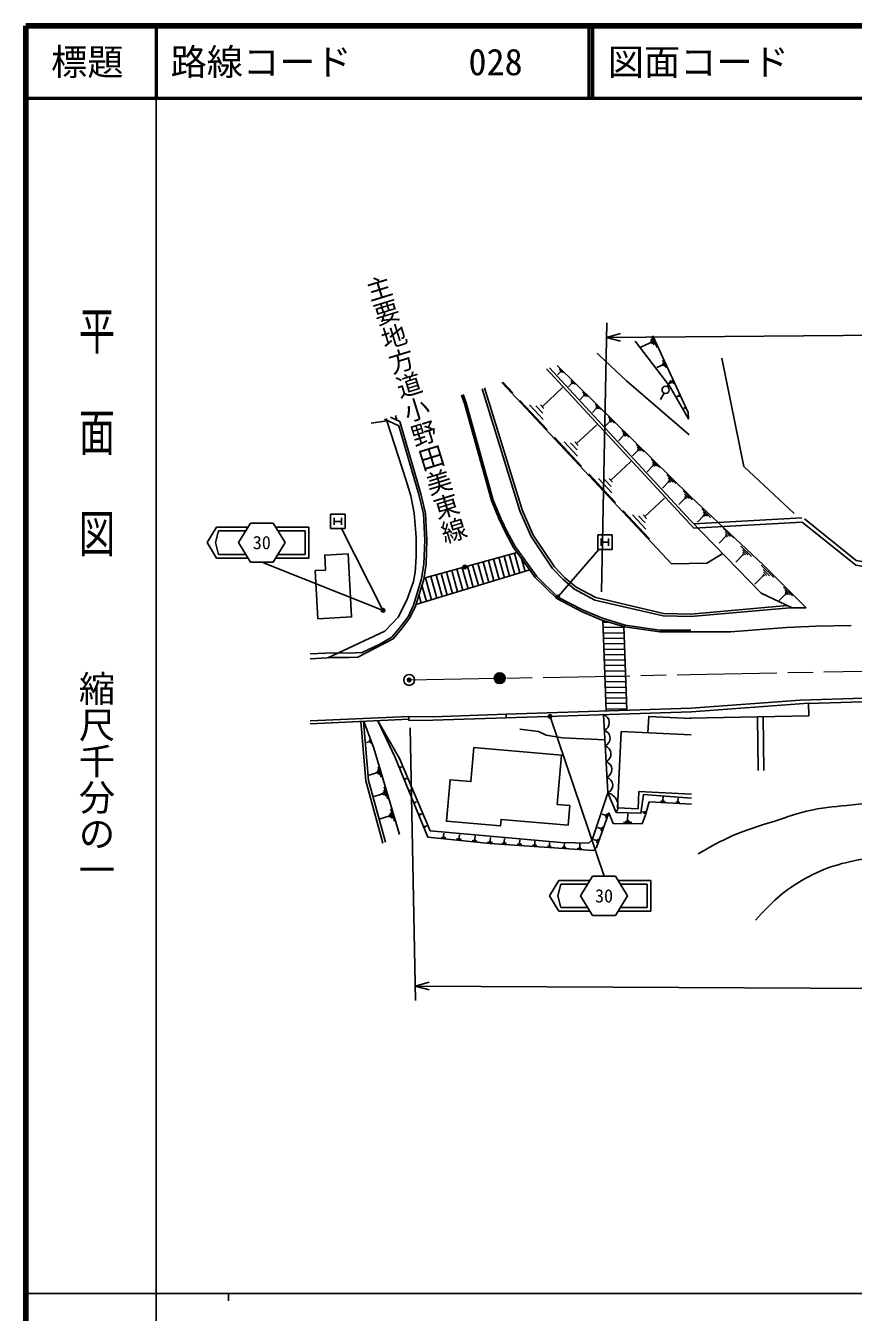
# Model space of a CAD drawing. Units: millimetres, scale not verified. Extents: x 40000 to 680000, y 20000 to 380000.
# Drawn here: x 40000 to 154284, y 202409 to 380000 of the extents above; entities that cross this region are included whole.
import ezdxf
from ezdxf.enums import TextEntityAlignment as Align

# ---------------------------------------------------------------- set-up
doc = ezdxf.new("R2010")
doc.units = ezdxf.units.MM
doc.header["$LTSCALE"] = 1000
doc.header["$PDMODE"] = 32
doc.header["$PDSIZE"] = 500
doc.linetypes.add('CHAIN', pattern=[18.5, 12, -1.5, 3.5, -1.5])
for name, color, linetype, lineweight in [('M-BGD', 7, 'Continuous', 25), ('M-BMK', 2, 'CHAIN', 13), ('M-BMK-SRVR', 3, 'Continuous', 25), ('M-STR-STRC', 7, 'Continuous', 25), ('M-TTL', 2, 'Continuous', 140), ('M-TTL-BAND', 7, 'Continuous', 25), ('M-TTL-LINE', 7, 'Continuous', 50)]:
    doc.layers.add(name, color=color, linetype=linetype, lineweight=lineweight)
doc.layers.add('M-TTL-TXT', color=7, linetype='Continuous')
doc.styles.add('@ＭＳ ゴシック', font='')
doc.styles.add('ＭＳ ゴシック', font='')
doc.styles.get('@ＭＳ ゴシック').set_extended_font_data('@MS Gothic')
doc.styles.get('ＭＳ ゴシック').set_extended_font_data('MS Gothic')

msp = doc.modelspace()

# ---------------------------------------------------------------- linework, layer by layer
at = {"layer": 'M-BGD'}
for p, q in [((120261, 338981), (119526, 301879)), ((120221, 336981), (328328, 338583)), ((122149, 337514), (120221, 336981)), ((120221, 336981), (122157, 336479)), ((126233, 336229), (124965, 335644)), ((126181, 336342), (126285, 336116)), ((126309, 336539), (126518, 336087)), ((126386, 336849), (126804, 335944)), ((126463, 337158), (127194, 335575)), ((111940, 332653), (132259, 310655)), ((112341, 332777), (131819, 311724)), ((113412, 333110), (131808, 315013)), ((113800, 332199), (113429, 331822)), ((113690, 332626), (114229, 332096)), ((113767, 332232), (113834, 332166)), ((113772, 332439), (114041, 332174)), ((113786, 332319), (113921, 332187)), ((127911, 333155), (127142, 332800)), ((127880, 333224), (127943, 333087)), ((127958, 333344), (128085, 333069)), ((127987, 333858), (128495, 332758)), ((128004, 333532), (128258, 332982)), ((105744, 330731), (129184, 305705)), ((107251, 329342), (105904, 330781)), ((115386, 330594), (114963, 330164)), ((115260, 331081), (115875, 330476)), ((115348, 330632), (115425, 330556)), ((115353, 330868), (115661, 330566)), ((115370, 330731), (115523, 330580)), ((129101, 331050), (128604, 330183)), ((129214, 330771), (128830, 330594)), ((129198, 330805), (129229, 330736)), ((129237, 330864), (129300, 330727)), ((129251, 331120), (129504, 330573)), ((129260, 330958), (129386, 330684)), ((111329, 327407), (114145, 330045)), ((117047, 328914), (116569, 328428)), ((116905, 329463), (117598, 328781)), ((117003, 328957), (117090, 328871)), ((117010, 329223), (117357, 328882)), ((117028, 329069), (117202, 328898)), ((128155, 329289), (127671, 328414)), ((130161, 328892), (129932, 328785)), ((130152, 328912), (130171, 328871)), ((130175, 328948), (130213, 328866)), ((130184, 329101), (130336, 328773)), ((130189, 329004), (130265, 328840)), ((112006, 324265), (108238, 328288)), ((111466, 325648), (109583, 327659)), ((111398, 326527), (110456, 327533)), ((111565, 327156), (111094, 327658)), ((118785, 327154), (118250, 326610)), ((118626, 327770), (119403, 327005)), ((118737, 327202), (118834, 327107)), ((118744, 327501), (119133, 327119)), ((118765, 327328), (118959, 327136)), ((131040, 327247), (130861, 327164)), ((130999, 327337), (131082, 327157)), ((87725, 325142), (89865, 325448)), ((89543, 325705), (91517, 324758)), ((90388, 325967), (91653, 325360)), ((91059, 326176), (91261, 325548)), ((120606, 325312), (120011, 324707)), ((120429, 325996), (121293, 325146)), ((120552, 325365), (120660, 325259)), ((120560, 325697), (120992, 325272)), ((120583, 325505), (120799, 325292)), ((116079, 322315), (118870, 324929)), ((122512, 323383), (121855, 322714)), ((122317, 324139), (123272, 323200)), ((122453, 323442), (122572, 323324)), ((122462, 323809), (122939, 323339)), ((122487, 323596), (122726, 323361)), ((116750, 319200), (113015, 323188)), ((116215, 320571), (114348, 322564)), ((116147, 321443), (115213, 322439)), ((116312, 322065), (115845, 322564)), ((124293, 322195), (125344, 321161)), ((124453, 321831), (124978, 321315)), ((124481, 321597), (124743, 321339)), ((120796, 317257), (123563, 319849)), ((124509, 321363), (123785, 320628)), ((124443, 321427), (124574, 321298)), ((126363, 320158), (127513, 319027)), ((126538, 319761), (127113, 319195)), ((121461, 314170), (117759, 318123)), ((126599, 319248), (125807, 318443)), ((126527, 319318), (126671, 319177)), ((126568, 319504), (126856, 319221)), ((128530, 318026), (129785, 316792)), ((120931, 315528), (119080, 317505)), ((120864, 316393), (119938, 317381)), ((121027, 317010), (120565, 317504)), ((128787, 317033), (127923, 316155)), ((128709, 317110), (128866, 316956)), ((128721, 317592), (129348, 316975)), ((128754, 317313), (129068, 317004)), ((125481, 312234), (128223, 314803)), ((131059, 314798), (130195, 313920)), ((130802, 315792), (132057, 314557)), ((130981, 314875), (131138, 314721)), ((130992, 315358), (131620, 314740)), ((131026, 315078), (131339, 314769)), ((141841, 305596), (131808, 315013)), ((126140, 309174), (122470, 313093)), ((133354, 313308), (134586, 312128)), ((133544, 312890), (134160, 312300)), ((133580, 312619), (133888, 312324)), ((125614, 310521), (123780, 312480)), ((125548, 311378), (124630, 312357)), ((125710, 311990), (125251, 312479)), ((141576, 301666), (131819, 311724)), ((132280, 311248), (147176, 312075)), ((133616, 312348), (132789, 311486)), ((133539, 312422), (133693, 312275)), ((136679, 309527), (135783, 308561)), ((136373, 310581), (137753, 309301)), ((136590, 310123), (137280, 309483)), ((136593, 309607), (136766, 309447)), ((136635, 309825), (136980, 309505)), ((107859, 307297), (94995, 303725)), ((138745, 308164), (140238, 306734)), ((138975, 307657), (139721, 306942)), ((139019, 307329), (139392, 306972)), ((101720, 305592), (102514, 302720)), ((102443, 305793), (103232, 302938)), ((103165, 305994), (103950, 303155)), ((103888, 306194), (104668, 303373)), ((104611, 306395), (105386, 303591)), ((105333, 306596), (106104, 303809)), ((106056, 306797), (106822, 304026)), ((106779, 306997), (107539, 304244)), ((107501, 307198), (108257, 304462)), ((108484, 306456), (108975, 304680)), ((139062, 307001), (138061, 305956)), ((138969, 307090), (139156, 306912)), ((141549, 305556), (143324, 303817)), ((141841, 305596), (147784, 299657)), ((93883, 300101), (109619, 304875)), ((95216, 303786), (96053, 300760)), ((95939, 303987), (96771, 300977)), ((96661, 304188), (97489, 301195)), ((97384, 304388), (98206, 301413)), ((98107, 304589), (98924, 301631)), ((98829, 304790), (99642, 301849)), ((99552, 304990), (100360, 302066)), ((100275, 305191), (101078, 302284)), ((100997, 305392), (101796, 302502)), ((141915, 304154), (140697, 302911)), ((141804, 304263), (142026, 304045)), ((141819, 304944), (142707, 304074)), ((141867, 304549), (142311, 304114)), ((94720, 302767), (95335, 300542)), ((144658, 302510), (145909, 301284)), ((144848, 302078), (145474, 301465)), ((94306, 301449), (94617, 300324)), ((141576, 301666), (145832, 299647)), ((144916, 301521), (144058, 300646)), ((144838, 301598), (144994, 301445)), ((144882, 301800), (145195, 301493)), ((131862, 298794), (145159, 299967)), ((131863, 298444), (145545, 299646)), ((145545, 299646), (145832, 299647)), ((145832, 299647), (147784, 299657)), ((119690, 297927), (120157, 285418)), ((119700, 297666), (120511, 297679)), ((119728, 296916), (122586, 296961)), ((122583, 297051), (123013, 285511)), ((119756, 296167), (122614, 296212)), ((119784, 295417), (122642, 295462)), ((119812, 294667), (122670, 294712)), ((119840, 293918), (122698, 293963)), ((119868, 293168), (122726, 293213)), ((119896, 292418), (122754, 292463)), ((119923, 291669), (122782, 291714)), ((119951, 290919), (122810, 290964)), ((119979, 290169), (122838, 290214)), ((120007, 289420), (122866, 289465)), ((120035, 288670), (122894, 288715)), ((120063, 287920), (122922, 287966)), ((120091, 287171), (122950, 287216)), ((120119, 286421), (122978, 286466)), ((146963, 286910), (131895, 285802)), ((148094, 286491), (131922, 285302)), ((148094, 286443), (157028, 286712)), ((79269, 284047), (92892, 284657)), ((79269, 283646), (92909, 284257)), ((92892, 284657), (92917, 284082)), ((106355, 284966), (131895, 285802)), ((106355, 284966), (106371, 284466)), ((106371, 284466), (131922, 285302)), ((120147, 285671), (123006, 285717)), ((141048, 284614), (141128, 277197)), ((141861, 284630), (141942, 277206)), ((93083, 283085), (93814, 245435)), ((87416, 281168), (87075, 281040)), ((87405, 281198), (87427, 281137)), ((87442, 281247), (87488, 281125)), ((87468, 281326), (87559, 281083)), ((87471, 281466), (87654, 280979)), ((88551, 277086), (88659, 276724)), ((88642, 277310), (88857, 276586)), ((88680, 277716), (89109, 276267)), ((91771, 277523), (91688, 277725)), ((91730, 277624), (91932, 277707)), ((88460, 276862), (87446, 276562)), ((88433, 276953), (88487, 276772)), ((92436, 275910), (92346, 276128)), ((92391, 276019), (92609, 276109)), ((89261, 273960), (88118, 273621)), ((89231, 274062), (89291, 273858)), ((89364, 274212), (89485, 273804)), ((89467, 274465), (89709, 273648)), ((89509, 274921), (89993, 273289)), ((93107, 274280), (93010, 274514)), ((93058, 274397), (93293, 274494)), ((127992, 273103), (128014, 273538)), ((90410, 271884), (90914, 270184)), ((93785, 272633), (93681, 272884)), ((93733, 272759), (93984, 272862)), ((128294, 272900), (127672, 272932)), ((128142, 272970), (127831, 272986)), ((128067, 273037), (127911, 273044)), ((128031, 273101), (127953, 273105)), ((130339, 272798), (129767, 272827)), ((130199, 272862), (129913, 272877)), ((130130, 272923), (129987, 272930)), ((130097, 272982), (130026, 272986)), ((130062, 272984), (130082, 273384)), ((90152, 270883), (88962, 270530)), ((90120, 270989), (90183, 270777)), ((90259, 271146), (90385, 270721)), ((90366, 271409), (90618, 270559)), ((94470, 270969), (94359, 271237)), ((94415, 271103), (94683, 271214)), ((120034, 271018), (119589, 271174)), ((120048, 271058), (120020, 270978)), ((120125, 271075), (120069, 270916)), ((120217, 271132), (120105, 270814)), ((120336, 271268), (120113, 270633)), ((123703, 270011), (122530, 270028)), ((123412, 270133), (122825, 270141)), ((123267, 270252), (122973, 270256)), ((123195, 270370), (123048, 270372)), ((123122, 270371), (123133, 271192)), ((125362, 271431), (125126, 271509)), ((125369, 271452), (125356, 271410)), ((125410, 271462), (125382, 271378)), ((125458, 271494), (125402, 271325)), ((125520, 271567), (125408, 271229)), ((95162, 269289), (95044, 269574)), ((95103, 269431), (95388, 269549)), ((97710, 268108), (97754, 268550)), ((99856, 267902), (99901, 268359)), ((102023, 267695), (102069, 268166)), ((119390, 269188), (118945, 269345)), ((119404, 269228), (119376, 269149)), ((119482, 269246), (119426, 269087)), ((119573, 269303), (119461, 268985)), ((119692, 269439), (119469, 268804)), ((98008, 267887), (97375, 267949)), ((97856, 267966), (97540, 267997)), ((97783, 268037), (97625, 268052)), ((97750, 268104), (97671, 268111)), ((100163, 267674), (99510, 267739)), ((100006, 267756), (99680, 267788)), ((99931, 267829), (99768, 267845)), ((99897, 267898), (99815, 267906)), ((102339, 267460), (101666, 267526)), ((102178, 267544), (101841, 267577)), ((102100, 267619), (101932, 267636)), ((102065, 267691), (101981, 267699)), ((104446, 267262), (103788, 267308)), ((104286, 267339), (103957, 267362)), ((104209, 267411), (104044, 267422)), ((104172, 267479), (104090, 267485)), ((104131, 267482), (104164, 267943)), ((106410, 267123), (105751, 267170)), ((106250, 267201), (105920, 267224)), ((106172, 267273), (106007, 267284)), ((106135, 267341), (106053, 267347)), ((106094, 267344), (106127, 267805)), ((108506, 266976), (107886, 267020)), ((108355, 267049), (108046, 267071)), ((108282, 267116), (108127, 267127)), ((108248, 267181), (108171, 267186)), ((108209, 267184), (108240, 267617)), ((110564, 266831), (109983, 266872)), ((110423, 266899), (110132, 266920)), ((110354, 266963), (110209, 266973)), ((110322, 267023), (110249, 267028)), ((110286, 267026), (110314, 267433)), ((112585, 266689), (112041, 266727)), ((112453, 266753), (112181, 266772)), ((112389, 266812), (112253, 266821)), ((112359, 266869), (112291, 266873)), ((112325, 266871), (112351, 267251)), ((114619, 266546), (114079, 266584)), ((114488, 266609), (114218, 266628)), ((114425, 266668), (114290, 266677)), ((114395, 266724), (114327, 266729)), ((114361, 266727), (114387, 267105)), ((116811, 266391), (116168, 266437)), ((116655, 266467), (116333, 266490)), ((116579, 266537), (116418, 266549)), ((116543, 266604), (116463, 266610)), ((116503, 266607), (116535, 267058)), ((118815, 267517), (118399, 267664)), ((118829, 267555), (118802, 267480)), ((118901, 267571), (118849, 267422)), ((118987, 267624), (118882, 267327)), ((119099, 267752), (118889, 267157)), ((93775, 247435), (95706, 247974)), ((95716, 246926), (93775, 247435))]:
    msp.add_line(p, q, dxfattribs=at)
for points in [[(126607, 337203), (131489, 326633), (131511, 325731), (128953, 330192), (124167, 336446)], [(118912, 334816), (119217, 334496), (122978, 330977), (131612, 323535)], [(136118, 334097), (139162, 319164), (146141, 312671)], [(100173, 329003), (100606, 327860), (104339, 314451), (105357, 311972), (106251, 310048), (107379, 307996), (110373, 303824), (113326, 300927), (116764, 299135), (119557, 297968), (122733, 297006), (127555, 296322), (128180, 296320)], [(100412, 329077), (100844, 327937), (104576, 314532), (105659, 311904), (106474, 310161), (107591, 308130), (110564, 303987), (113475, 301132), (116870, 299362), (119641, 298203), (122787, 297251), (127573, 296572), (131869, 296560)], [(103032, 329890), (108223, 313056), (109778, 309503), (112742, 305094), (114228, 303556), (115797, 302208), (118605, 300729), (128046, 298534), (131863, 298444)], [(103366, 329994), (108551, 313178), (110086, 309672), (113015, 305315), (114468, 303811), (115995, 302500), (118729, 301060), (128091, 298883), (131862, 298794)], [(89784, 325780), (89865, 325448), (92521, 317241), (93169, 315122), (93637, 312696), (93942, 309410), (93912, 306665), (93765, 304561), (93546, 303265), (92645, 300690), (91454, 298346), (89593, 296404), (81739, 292739)], [(91653, 325360), (94585, 315368), (95215, 312658), (95398, 308982), (95290, 305713), (94972, 303570), (93820, 299900), (93050, 298256), (91941, 296778), (90745, 295367), (85857, 292858)], [(91517, 324758), (94294, 315292), (94916, 312616), (95098, 308979), (94990, 305741), (94679, 303637), (93539, 300009), (92792, 298411), (91707, 296966), (90555, 295607), (88894, 294633), (86460, 293505)], [(132259, 310655), (147209, 311485), (154617, 305554), (171049, 302659), (174505, 302611), (177013, 302437), (200101, 303744), (214202, 304366), (239137, 300584), (268069, 301402), (272109, 300655), (319743, 303792)], [(147553, 311914), (154688, 306201), (171110, 303308), (174532, 303260), (177017, 303088), (200068, 304394), (214237, 305018), (239177, 301235), (268119, 302054), (272147, 301309), (319717, 304442)], [(129184, 305705), (134080, 305813), (136279, 307126)], [(128180, 296320), (137327, 296346), (145075, 296943), (149171, 297118), (153993, 297211)], [(79269, 293279), (82495, 293423), (84509, 293386), (86460, 293505)], [(79269, 292628), (82406, 292769), (84735, 292797), (85857, 292858)], [(146963, 286910), (157199, 287218), (176008, 286586), (176306, 285440), (201504, 283292), (226624, 283540), (246431, 286425), (247590, 288378), (305126, 289713), (311722, 289846), (333428, 289808), (347466, 289275), (360668, 288075), (359727, 265676)], [(131676, 284436), (148125, 284749), (148094, 286491)], [(92892, 284657), (96252, 284588), (106355, 284966)], [(92917, 284082), (96241, 284139), (106371, 284466)], [(121533, 271382), (120378, 274101), (119773, 284905)], [(131910, 284377), (126032, 284667), (125920, 282394)], [(86257, 283959), (86963, 275765), (89305, 267182)], [(86657, 283977), (87359, 275835), (89691, 267287)], [(86688, 283979), (88072, 280290), (91613, 268354)], [(120378, 274101), (118232, 267603), (117773, 267180), (113882, 267266), (95838, 268871), (91620, 278828), (88618, 284065), (91010, 278977), (95539, 267979), (104102, 267135), (118424, 266128), (118837, 266555), (120517, 271331), (121120, 269897), (125110, 269842), (125603, 271096), (126103, 272860), (131950, 272567)], [(108229, 282886), (110794, 282577), (111880, 282093), (114129, 281691), (119968, 281415)], [(131945, 273923), (124677, 274282), (124561, 271923), (121727, 272062), (122245, 282576), (131918, 282098)], [(101853, 280364), (114002, 279316), (113414, 272501), (115157, 272350), (114924, 269648), (105655, 270447), (105578, 269548), (98104, 270192), (98597, 275916), (101471, 275669), (101876, 280362)], [(121533, 271382), (124946, 271297), (125323, 273888), (131947, 273396)], [(93775, 247435), (330405, 246207), (347743, 245672), (378892, 243626), (411114, 239905)]]:
    msp.add_lwpolyline(points, dxfattribs=at)
msp.add_lwpolyline([(84521, 307108), (81304, 306934), (81416, 304856), (79987, 304779), (80345, 298134), (84991, 298384)], close=True, dxfattribs=at)
msp.add_circle((128372, 329740), 500, dxfattribs=at)
for centre, radius, start, end in [((119429, 283802), 1156, 293.75175, 72.65497), ((119549, 281641), 1156, 293.75175, 72.65497), ((119670, 279480), 1156, 293.75175, 72.65497), ((119791, 277319), 1156, 293.75175, 72.65497), ((119912, 275159), 1156, 293.75175, 72.65497), ((119962, 272319), 1829, 329.18674, 76.87097)]:
    msp.add_arc(centre, radius, start, end, dxfattribs=at)
for points, knots in [([(132866, 265683), (135007, 266936), (135679, 267309), (137577, 268154), (139740, 269116), (141045, 269427), (143295, 270163), (145330, 270829), (146450, 271298), (148545, 271740), (150713, 272199), (151971, 272213), (154176, 272440), (156557, 272684), (157898, 272748), (160283, 272959), (163478, 273242), (165253, 273621), (168459, 273722), (173738, 273888), (176701, 273449), (181979, 273639), (191302, 273973), (196499, 274657), (205812, 275216), (207098, 275294), (207820, 275332), (209108, 275375), (211591, 275458), (212986, 275308), (215467, 275442), (218719, 275618), (220541, 275808), (223759, 276312), (226104, 276680), (227378, 277108), (229720, 277492), (232369, 277927), (233874, 278031), (236548, 278263), (238337, 278417), (239342, 278469), (241135, 278553), (242393, 278613), (243108, 278504), (244359, 278654), (246105, 278865), (247025, 279306), (248747, 279661), (252575, 280451), (253939, 280518), (258659, 281043)], [0, 0, 0, 0, 1, 1, 1, 2, 2, 2, 3, 3, 3, 4, 4, 4, 5, 5, 5, 6, 6, 6, 7, 7, 7, 8, 8, 8, 9, 9, 9, 10, 10, 10, 11, 11, 11, 12, 12, 12, 13, 13, 13, 14, 14, 14, 15, 15, 15, 16, 16, 16, 17, 17, 17, 17]), ([(140759, 256511), (143237, 259195), (144289, 260275), (147085, 261946), (150114, 263756), (152134, 264290), (155595, 264976), (159078, 265665), (161145, 264732), (164684, 265020), (166633, 265179), (167324, 265239), (169657, 265588)], [0, 0, 0, 0, 1, 1, 1, 2, 2, 2, 3, 3, 3, 4, 4, 4, 4])]:
    msp.add_open_spline(points, degree=3, knots=knots, dxfattribs=at)
at = {"layer": 'M-BMK'}
for p, q in [((131734, 290444), (333386, 294361)), ((92954, 289690), (131734, 290444))]:
    msp.add_line(p, q, dxfattribs=at)
at = {"layer": 'M-BMK-SRVR'}
for centre, radius in [((92954, 289690), 750), ((105452, 289933), 750), ((105452, 289933), 600), ((105452, 289933), 450), ((105452, 289933), 300), ((105452, 289933), 150), ((105452, 289933), 20)]:
    msp.add_circle(centre, radius, dxfattribs=at)
for p in [(100630, 305290), (92954, 289690), (105452, 289933)]:
    msp.add_point(p, dxfattribs=at)
at = {"layer": 'M-STR-STRC'}
for p, q in [((82098, 312583), (82098, 310583)), ((84098, 312583), (82098, 312583)), ((84098, 310583), (84098, 312583)), ((65059, 308657), (66347, 310787)), ((70672, 310787), (66347, 310787)), ((71021, 311357), (69363, 308657)), ((71021, 311357), (74185, 311357)), ((75843, 308657), (74185, 311357)), ((74535, 310787), (79077, 310787)), ((79077, 306526), (79077, 310787)), ((82598, 312083), (82598, 311083)), ((82598, 311583), (83598, 311583)), ((83598, 312083), (83598, 311083)), ((66228, 308657), (66629, 310287)), ((66629, 310287), (70365, 310287)), ((78577, 310287), (74842, 310287)), ((78577, 307026), (78577, 310287)), ((82098, 310583), (84098, 310583)), ((89288, 299428), (83607, 310583)), ((118990, 309718), (118990, 307718)), ((120990, 309718), (118990, 309718)), ((119490, 309218), (119490, 308218)), ((120490, 309218), (120490, 308218)), ((120990, 307718), (120990, 309718)), ((66347, 306526), (65059, 308657)), ((66629, 307026), (66228, 308657)), ((69363, 308657), (71021, 305957)), ((74185, 305957), (75843, 308657)), ((119131, 307718), (113573, 301246)), ((118990, 307718), (120990, 307718)), ((119490, 308718), (120490, 308718)), ((66347, 306526), (70672, 306526)), ((70365, 307026), (66629, 307026)), ((71021, 305957), (74185, 305957)), ((72603, 305957), (89356, 299294)), ((79077, 306526), (74535, 306526)), ((74842, 307026), (78577, 307026)), ((112452, 284522), (119865, 262591)), ((112321, 259891), (113610, 262022)), ((113490, 259891), (113892, 261522)), ((117934, 262022), (113610, 262022)), ((113892, 261522), (117627, 261522)), ((118284, 262591), (116625, 259891)), ((118284, 262591), (121447, 262591)), ((123105, 259891), (121447, 262591)), ((121797, 262022), (126339, 262022)), ((125839, 261522), (122104, 261522)), ((125839, 258261), (125839, 261522)), ((126339, 257761), (126339, 262022)), ((113610, 257761), (112321, 259891)), ((113892, 258261), (113490, 259891)), ((116625, 259891), (118284, 257191)), ((121447, 257191), (123105, 259891)), ((113610, 257761), (117934, 257761)), ((117627, 258261), (113892, 258261)), ((126339, 257761), (121797, 257761)), ((122104, 258261), (125839, 258261)), ((118284, 257191), (121447, 257191))]:
    msp.add_line(p, q, dxfattribs=at)
for centre, radius in [((113475, 301132), 150), ((113475, 301132), 120), ((113475, 301132), 90), ((113475, 301132), 60), ((113475, 301132), 30), ((89356, 299294), 150), ((89356, 299294), 120), ((89356, 299294), 90), ((89356, 299294), 60), ((89356, 299294), 30), ((112404, 284664), 150), ((112404, 284664), 120), ((112404, 284664), 90), ((112404, 284664), 60), ((112404, 284664), 30)]:
    msp.add_circle(centre, radius, dxfattribs=at)
for p in [(113475, 301132), (89356, 299294), (112404, 284664)]:
    msp.add_point(p, dxfattribs=at)
at = {"layer": 'M-TTL'}
for p, q in [((40000, 380000), (40000, 20000)), ((680000, 380000), (40000, 380000))]:
    msp.add_line(p, q, dxfattribs=at)
at = {"layer": 'M-TTL-BAND'}
for p, q in [((58000, 370000), (58000, 20000)), ((40000, 205000), (579000, 205000)), ((68000, 205000), (68000, 204000))]:
    msp.add_line(p, q, dxfattribs=at)
at = {"layer": 'M-TTL-LINE'}
for p, q in [((58000, 380000), (58000, 370000)), ((117750, 380000), (117750, 370000)), ((118250, 380000), (118250, 370000)), ((40000, 370000), (680000, 370000))]:
    msp.add_line(p, q, dxfattribs=at)

# ---------------------------------------------------------------- texts
at = {"layer": 'M-BGD', "style": '@ＭＳ ゴシック'}
msp.add_text('主要地方道小野田美東線', height=2566, rotation=287.139, dxfattribs=at).set_placement((93916, 327062), align=Align.MIDDLE_CENTER)
at = {"layer": 'M-STR-STRC', "style": 'ＭＳ ゴシック'}
for p in [(72603, 308657), (119865, 259891)]:
    msp.add_text('30', height=1833, dxfattribs=at).set_placement(p, align=Align.MIDDLE_CENTER)
at = {"layer": 'M-TTL-BAND', "style": '@ＭＳ ゴシック', "width": 1.4}
msp.add_text('平  面  図', height=3666, rotation=270, dxfattribs=at).set_placement((49777, 306475), align=Align.MIDDLE_RIGHT)
at = {"layer": 'M-TTL-BAND', "style": '@ＭＳ ゴシック'}
msp.add_text('縮尺千分の一', height=3666, rotation=270, dxfattribs=at).set_placement((49777, 261030), align=Align.MIDDLE_RIGHT)
at = {"layer": 'M-TTL-TXT', "style": 'ＭＳ ゴシック'}
msp.add_text('標題', height=3666, dxfattribs=at).set_placement((48500, 375000), align=Align.MIDDLE_CENTER)
for s, p in [('路線コード', (60000, 375000)), ('028', (101142, 375000)), ('図面コード', (120380, 375000))]:
    msp.add_text(s, height=3666, dxfattribs=at).set_placement(p, align=Align.MIDDLE_LEFT)

doc.saveas('drawing.dxf')
